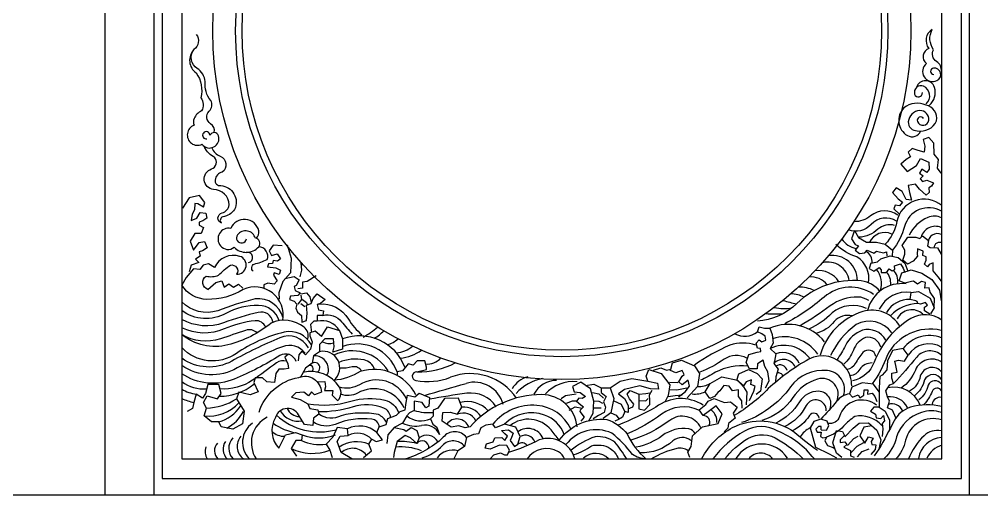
# Model space of a CAD drawing. Extents: x -66030 to 95157, y -13132 to 45879.
# Drawn here: x 29096 to 32047, y 39315 to 40774 of the extents above; entities that cross this region are included whole.
import ezdxf

# ---------------------------------------------------------------- set-up
doc = ezdxf.new("R2010")
doc.units = 0
doc.header["$LTSCALE"] = 100
doc.header["$MEASUREMENT"] = 0
for name, color, linetype in [('3', 11, 'CONTINUOUS'), ('4', 121, 'CONTINUOUS'), ('7', 105, 'CONTINUOUS')]:
    doc.layers.add(name, color=color, linetype=linetype)

msp = doc.modelspace()

# ---------------------------------------------------------------- linework, layer by layer
at = {"layer": '3', "linetype": 'ByBlock'}
msp.add_line((29594.7, 39425.2), (31924.7, 39425.2), dxfattribs=at)
at = {"layer": '3', "color": 2}
msp.add_line((-66009.4, 39315.3), (95156.9, 39315.3), dxfattribs=at)
at = {"layer": '3', "linetype": 'ByBlock'}
for points in [[(29639.1, 40727.8, -0.407338), (29632.1, 40680.8, 0.46689), (29639, 40609.5, -0.214907), (29653.1, 40533.1, -0.278983), (29655.6, 40492.8, 0.195979), (29632.4, 40469.6, 0.202156), (29632.4, 40448.7, 1.050858), (29656.6, 40390.4, 0.839452), (29707.2, 40416.6, 0.681072), (29681, 40418.5, 2.650164), (29671.7, 40406.9)], [(31923.4, 40613.9, 0.282776), (31908.8, 40644.2, -0.393288), (31899.4, 40680.7, -0.285276), (31895.2, 40742.2, 0.453368), (31884.7, 40684.8, 0.577137), (31877.4, 40637.9, 0.882888), (31909.8, 40585.8, 0.845515), (31899.4, 40624.4, 0.956374), (31900.4, 40604.5, 0.956374)], [(29694.4, 40426.5, 0.338473), (29683.1, 40453.6, -0.502056), (29678.6, 40491.8, 0.339948), (29683.8, 40524.8, -0.213522), (29666.5, 40582.9, 0.226467), (29642, 40623.3, -0.444999), (29632.1, 40680.8)], [(31886.4, 40509.9, 0.296334), (31902.5, 40565.1, 0.742891), (31847.3, 40565.2)], [(31876.6, 40515.1, 0.552682), (31868.6, 40568.6, 0.64104), (31841.5, 40544.4, 0.899682), (31865.1, 40549)], [(31869.1, 40469.7, 0.894509), (31850.3, 40460.3, 0.791726), (31884.7, 40464.5, 0.458577), (31857.6, 40493.7, 0.383147), (31822.1, 40459.3, 0.455665), (31849.2, 40432.2, 0.35192), (31908.8, 40462.4, 0.398095), (31876.6, 40510.6, 0.28782), (31808.5, 40502)], [(29686.9, 40379.9, 0.208456), (29712.7, 40353.6, -0.587303), (29718.7, 40305.1, 0.323067), (29696.7, 40280.7, 0.499661), (29713.9, 40263.8, -0.532984), (29756.5, 40190.5, -0.214878), (29720.7, 40168.1, 0.609001), (29716.9, 40148.6, -0.757212), (29718.2, 40180, 0.300885), (29740.1, 40204.4, 0.404919), (29692, 40251.7, -0.799796), (29685.9, 40314.8, 0.544986), (29695.3, 40350.8, -0.178884), (29664.8, 40381.4)], [(31924.7, 40202.4, 0.570443), (31787, 40153.3, -0.144668), (31751.2, 40084.3)], [(31923.7, 40185.7, 0.493073), (31810.6, 40138.5, -0.103163), (31774, 40065.6)], [(31786, 40154.2, 0.36782), (31708.3, 40144.4, -0.309426), (31638.3, 40128, -0.309426)], [(31790, 40172.9, 0.341867), (31706.4, 40170.9, -0.173337), (31655.1, 40152.9, -0.173337)], [(31923.7, 40165, 0.213435), (31882.4, 40166, 0.18296), (31824.7, 40111.4)], [(29822.5, 40101.7, 0.281861), (29830.5, 40125.3, 0.730573), (29745, 40132.5, 0.700708), (29713.1, 40079, 0.41245), (29755.1, 40074.6, 0.43413), (29830.5, 40076.1, 0.615669), (29820.3, 40102.1, 0.625963), (29765.3, 40112.3, 1.240404), (29793, 40099.9)], [(31780.1, 40141.5, 0.259625), (31729, 40129.7, -0.168675), (31671, 40105.1)], [(31922.7, 40135.6, 0.438805), (31861.1, 40105.7, 0.438805)], [(29813.6, 40001.3, -0.540151), (29816.4, 40023.1, 0.058478), (29856.3, 40036.7, 0.517386), (29830.5, 40076.1, 0.576606)], [(31699.8, 39965, 0.310825), (31664.4, 40045.2, -0.11458), (31599.8, 40083)], [(29674.8, 39945.1, -0.620909), (29669.3, 39985.9, 0.161041), (29707.7, 39989, -0.059579), (29743.7, 40019.5, -0.706786), (29762.8, 39992.2, 0.880134), (29772.8, 40046.7, 0.378972), (29694.7, 40012.2, 0.378972)], [(29904, 39850.3, 0.60631), (29783.1, 39945.3, -0.146513), (29671.6, 39914.7, -0.249963), (29594.7, 39958.1)], [(31734.7, 39939, 0.20939), (31677.9, 39971.1, 0.222276), (31480.3, 39902, -0.177934), (31359.3, 39847.8)], [(31715.8, 39929.8, 0.34457), (31564.1, 39921.8, -0.060842), (31443.2, 39840)], [(29905.1, 39858.3, 0.369936), (29819.7, 39916.1, 0.028068), (29704.7, 39879.8, -0.28864), (29594.7, 39907.1)], [(29893, 39849.2, 0.324486), (29830.1, 39896.3, 0.130822), (29730, 39871.3, -0.293861), (29594.7, 39880.3)], [(30015.2, 39900.2, -0.29496), (30105.7, 39854.4, 0.0888), (30146.8, 39806.2, 0.0888)], [(31701, 39911.1, 0.141934), (31667.5, 39921.8, 0.168795), (31582.9, 39895, -0.027101), (31490.3, 39833.4)], [(31694.3, 39886.9, 0.283101), (31588.2, 39873.5, -0.110112), (31516.8, 39823.5)], [(29873.9, 39845.4, 0.435326), (29829.2, 39874.9, 0.027561), (29722.8, 39842.7, -0.217651), (29594.7, 39853, -0.217651)], [(30027.4, 39865.5, -0.29207), (30084.2, 39846.1, 0.023914), (30117.5, 39808.1, 0.023914)], [(31925, 39851.3, 0.288977), (31829.5, 39855.8, 0.165321), (31717.5, 39722.3, -0.259799), (31650.5, 39664.9)], [(29981.2, 39793.6, 0.302403), (29969.5, 39829.3, 0.27987), (29868.5, 39841.8, -0.108681), (29736.2, 39774.9, -0.241038), (29594.7, 39806.7)], [(29851.5, 39830.2, 0.328423), (29819.4, 39849, 0.075581), (29724.6, 39824, -0.222714), (29594.7, 39827.8, -0.222714)], [(30078.3, 39819.3, 0.308594), (30010, 39848.1, 0.308594)], [(31650.1, 39864, 0.272439), (31594.8, 39847.2, -0.172426), (31539, 39810.1)], [(31771.8, 39812.3, 0.374689), (31661.7, 39837.5, 0.121994), (31583.2, 39742.1)], [(29825.9, 39812, 0.275238), (29789.9, 39819.5, -0.003794), (29713, 39793.6, -0.216886), (29594.7, 39806.7, -0.216886)], [(29992.2, 39774.7, 0.34985), (29908.6, 39813.9, 0.092385), (29762.1, 39748.6, -0.37191), (29594.7, 39766.8, -0.37191)], [(31752.7, 39789.9, 0.345927), (31681.4, 39820.1, 0.182694), (31629.3, 39773.2, -0.042801), (31603, 39729.4)], [(31922.5, 39819.3, 0.348801), (31757.1, 39742.6, -0.080913), (31711, 39655.8)], [(29983.1, 39765.6, 0.38896), (29895.5, 39796.9, 0.027107), (29747.7, 39725.1, -0.290469), (29594.7, 39734.1, -0.290469)], [(31354.6, 39774.1, 0.164753), (31275.3, 39774.1, 0.05884), (31166.5, 39712.5)], [(31737.6, 39768.1, 0.408131), (31690.6, 39797.5, 0.212181), (31653.7, 39758.9, -0.116168), (31624.3, 39716.1)], [(29972.6, 39749.9, 0.331998), (29903.3, 39769.5, 0.037366), (29764.7, 39704.2, -0.287331), (29594.7, 39711.8, -0.287331)], [(31722.5, 39739.6, 0.640321), (31683.1, 39751.4, 0.054865), (31659.6, 39717.8, -0.22202), (31634.4, 39699.4)], [(31924.7, 39742, 0.437555), (31847.9, 39737.5, -0.016014), (31776.9, 39656.3)], [(29945.2, 39723.8, 0.486758), (29895.5, 39742.1, -0.039553), (29755.6, 39670.2, -0.253358), (29594.7, 39686.5, -0.253358)], [(29915.9, 39724.6, 0.251439), (29885.1, 39719.8, -0.012081), (29811.9, 39667, -0.169767), (29711.7, 39639.9)], [(30185.7, 39699.8, 0.276817), (30153.6, 39729.1, 0.151841), (30076.1, 39721.1, 0.151841)], [(31326.8, 39734, 0.279894), (31257.4, 39730.9, -0.047162), (31183.4, 39690.9)], [(31648.4, 39648.9, 0.169523), (31629.8, 39705.9, 0.365127), (31516.8, 39731.1, 0.057966), (31392.8, 39640.9, -0.066524), (31288.1, 39557.9)], [(31710.8, 39719.5, 0.24013), (31673, 39700.2, -0.238482), (31643.6, 39680.1)], [(31924.7, 39722, 0.475595), (31843.6, 39697.6, -0.138371), (31800.4, 39642.5)], [(30073, 39604.4, 0.354222), (30078, 39644.8, 0.325324), (29965.4, 39690.4)], [(30312.1, 39621.3, 0.364656), (30141.8, 39693.4, -0.115079), (30060.5, 39666)], [(30145.9, 39694.6, 0.350882), (30117.3, 39707.3, -0.078967), (30078.8, 39703.4, -0.078967)], [(31329.9, 39709.4, 0.157932), (31231.2, 39690.9, -0.004471), (31185, 39666.3)], [(31623.6, 39619.3, 0.483555), (31573.8, 39696.4, 0.264778), (31460.9, 39645.9, -0.155903), (31310.6, 39536.4)], [(31924.7, 39691.7, 0.602568), (31858.7, 39679.2, -0.23954), (31825.2, 39632.8)], [(29831.4, 39568.7, -0.278366), (29953.2, 39675.2, -0.523923), (30022.5, 39629.7), (30002, 39622.2), (29992.7, 39631.5), (29983.4, 39618.5), (29968.5, 39629.7), (29944.3, 39627.8), (29931.3, 39614.8), (29957.4, 39607.3), (29981.6, 39594.3), (29987.1, 39579.5), (30011.3, 39575.7), (30015.1, 39562.7), (29998.3, 39549.7), (29996.4, 39527.4), (29970.4, 39531.1), (29955.5, 39555.3, 0.712246), (29881.6, 39552, 0.324216), (29892.3, 39457.7)], [(30283.1, 39609.8, 0.44388), (30139.5, 39652.9, -0.209007), (30078, 39644.8)], [(31602, 39601.1, 0.658732), (31543.9, 39669.9, 0.174634), (31468.3, 39613.5, -0.17733), (31372.9, 39543)], [(31924.7, 39667.3, 0.630618), (31871.6, 39667.3, -0.171161), (31840.8, 39618.6)], [(31923.3, 39654.8, 0.578562), (31882.5, 39651.1, -0.193031), (31854.3, 39606.7)], [(30276.6, 39581.7, 0.437431), (30133, 39627, -0.23071), (30082.6, 39623.7)], [(31582.1, 39579.5, 0.526963), (31547.2, 39632.6, 0.266738), (31488.3, 39600.2, -0.146335), (31415.7, 39535)], [(31924.3, 39633.9, 0.627743), (31895.2, 39632.1, -0.090219), (31869.8, 39592.2)], [(29981.6, 39594.3, 0.113471), (30112.5, 39602.2, -0.128326), (30217.2, 39605.5, -0.270904), (30259.6, 39565.7, -0.270904)], [(30806.5, 39523.7, 0.387349), (30698, 39622.5, 0.214082), (30478.3, 39523.7), (30463.2, 39521), (30444, 39526.5), (30420.7, 39522.3), (30393.2, 39541.5), (30394.6, 39567.6), (30417.9, 39569), (30439.9, 39562.1), (30453.6, 39584.1), (30442.6, 39611.5), (30400.1, 39610.1), (30379.5, 39581.3), (30365.8, 39574.5), (30365.8, 39556.6), (30357.5, 39548.4), (30364.4, 39531.9), (30376.7, 39522.3), (30382.2, 39508.6), (30385, 39500.4)], [(31193.3, 39589.9, 0.319953), (31048.1, 39583.8, -0.030762), (30932.3, 39528.9)], [(31570.5, 39572.9, 0.803071), (31509, 39588.6, -0.167114), (31443.3, 39524.7)], [(31641.8, 39624.6, 0.213757), (31602, 39601.1, -0.01978), (31553.9, 39547.6)], [(31724.9, 39590, 0.530735), (31610.9, 39555.3, -0.379864), (31575.6, 39533.9)], [(30234.8, 39552.5, 0.289124), (30213.9, 39581, 0.168833), (30119.9, 39584.7, -0.07546), (30013.2, 39569.2)], [(30787.5, 39517.5, 0.263872), (30683.6, 39589.3, 0.250007), (30548.4, 39531.9)], [(31180.1, 39574.7, 0.272032), (31065.4, 39562.5, -0.056368), (30960.1, 39501.7)], [(31924.7, 39586, 0.134234), (31829.1, 39583.6, 0.204001), (31778.6, 39541.6, -0.010173), (31731.8, 39454.7)], [(31923.3, 39567.5, 0.184642), (31862.5, 39567.5, 0.245367), (31786, 39493.3, -0.143772), (31748.2, 39426.1)], [(30200.3, 39523.3, 0.363866), (30177, 39547.4, 0.125853), (30065.1, 39531.2, -0.257051), (29997.4, 39538.6)], [(30222.8, 39537.1, 0.148159), (30197.6, 39561.2, 0.112761), (30083.1, 39557.7, -0.294205), (30015.1, 39562.7)], [(30767, 39499.9, 0.225564), (30706.9, 39559.9, 0.289987), (30584.1, 39531.9)], [(30752, 39482.6, 0.005187), (30726.9, 39514.1, 0.412561), (30601.2, 39527.1)], [(30752, 39482.6, -0.26404), (30897.6, 39546.3, -0.155364), (30960.1, 39501.7, 0.105012), (31017.6, 39425.2, -0.130699), (30976.5, 39438.4, 0.064678), (30913.4, 39504, 0.351064), (30772.3, 39469)], [(31186.2, 39521, 0.468244), (31090.7, 39543.3, -0.088363), (30970.9, 39482.4)], [(31189.1, 39426.2, -0.156069), (31283.5, 39521.3, -0.284318), (31473, 39507.2, 0.019404), (31543.6, 39451.7, 0.019404)], [(31548.9, 39550.5, 0.717719), (31519, 39558, -0.14057), (31466.4, 39511.8)], [(31740.6, 39527.3, 0.271837), (31658, 39555.3, 0.057558), (31623.3, 39525.6, -0.126295), (31571.1, 39492)], [(31924.1, 39544.9, 0.438925), (31813.9, 39482.5, -0.129312), (31783.1, 39424.2)], [(31168.3, 39501.8, 0.264574), (31148.7, 39517.1, 0.199253), (31068.1, 39496.7, -0.110836), (30988.2, 39461.1)], [(31533, 39426.2, 0.129338), (31421.9, 39510.7, 0.269725), (31319.6, 39510.7, 0.097596), (31223.5, 39426.2)], [(31922.5, 39511.7, 0.237666), (31870.6, 39496.3, 0.112821), (31822.8, 39425)], [(30467.4, 39490.8, 0.497634), (30396.4, 39491.4, -0.112949), (30277.7, 39424.2)], [(30799.6, 39425.2, 0.42944), (30690.8, 39483.8, -0.044766), (30596.4, 39444.9)], [(30958.2, 39426.2, 0.025975), (30922.7, 39476.3, 0.181847), (30861.6, 39493.4, 0.079049), (30788.2, 39451.9)], [(31155.4, 39481.2, 0.372928), (31100.1, 39480.2, -0.195891), (30999.7, 39444.1)], [(31259.7, 39425.3, -0.090976), (31330.2, 39487.8, -0.284071), (31424.5, 39483.4, -0.070717), (31498.6, 39426.2, 0.041739)], [(30768.1, 39425.2, 0.156746), (30749.4, 39446.6, 0.400564), (30653.2, 39425.2)], [(30798, 39438.4, 0.070257), (30850.6, 39465.3, -0.202535), (30908.2, 39457.5, -0.146805), (30933.3, 39425.2, 0.158664)], [(31147.4, 39450.1, 0.219681), (31112.2, 39457.1, 0.080147), (31032.8, 39424)]]:
    msp.add_lwpolyline(points, format="xyb", dxfattribs=at)
for points in [[(31922.8, 40301.6), (31911.6, 40317.1), (31914.4, 40343.8), (31901.7, 40360.6), (31900.3, 40394.3), (31884.9, 40411.2), (31868, 40405.6), (31872.2, 40384.5), (31870.8, 40366.2), (31852.5, 40371.9), (31834.2, 40377.5), (31821.6, 40366.2), (31828.6, 40352.2), (31815.9, 40343.8), (31799, 40329.7), (31818.7, 40307.2), (31846.9, 40325.5), (31859.5, 40346.6), (31884.9, 40335.3), (31886.3, 40314.3), (31879.2, 40304.4), (31863.8, 40314.3), (31856.7, 40301.6), (31868, 40293.2), (31858.1, 40284.7), (31865.2, 40276.3), (31879.2, 40280.5), (31898.9, 40272.1), (31893.3, 40262.3), (31884.9, 40256.6), (31886.3, 40242.6), (31876.4, 40234.2), (31856.7, 40252.4), (31844.1, 40267.9), (31821.6, 40263.7), (31825.8, 40242.6), (31831.4, 40218.7), (31815.9, 40221.5), (31803.3, 40245.4), (31785, 40256.6), (31773.7, 40242.6), (31790.6, 40222.9), (31804.7, 40213.1), (31794.8, 40201.8), (31782.2, 40203.2), (31777.9, 40192), (31796.2, 40175.1)], [(29661, 40197.6), (29665.3, 40212.1), (29649.4, 40233.8), (29617.5, 40226.5), (29597.2, 40194.7)], [(29661, 40197.6), (29643.6, 40207.7), (29634.9, 40209.2), (29633.5, 40188.9), (29626.2, 40175.9), (29623.3, 40157.1), (29640.7, 40164.3), (29650.8, 40181.7), (29668.2, 40178.8), (29671.1, 40164.3), (29659.5, 40155.6), (29647.9, 40151.3), (29647.9, 40142.6), (29661, 40135.4), (29653.7, 40116.6), (29634.9, 40116.6), (29620.4, 40093.4), (29630.6, 40065.9), (29647.9, 40089.1), (29663.9, 40092), (29672.6, 40073.2), (29658.1, 40063.1), (29647.9, 40060.2), (29650.8, 40047.1), (29636.4, 40038.5), (29646.5, 40028.3), (29623.3, 40019.6), (29617.5, 39999.4)], [(31657.5, 40125.8), (31648.1, 40100.4), (31658.8, 40083), (31669.5, 40079), (31658.8, 40065.6), (31672.2, 40054.9), (31688.3, 40057.6), (31696.3, 40065.6), (31716.4, 40056.2), (31724.5, 40062.9), (31745.9, 40057.6), (31755.3, 40060.3), (31756.6, 40048.2)], [(31657.5, 40125.8), (31669.5, 40104.4), (31693.6, 40089.7), (31724.5, 40089.7), (31751.2, 40084.3), (31774, 40065.6), (31772.7, 40046.9)], [(31924, 39970.6), (31913.3, 39984), (31898.6, 40002.7), (31898.6, 40026.8), (31886.5, 40021.5), (31881.2, 40014.8), (31871.8, 40022.8), (31877.1, 40034.8), (31877.1, 40045.5), (31866.4, 40049.5), (31867.8, 40062.9), (31850.4, 40069.6), (31849, 40052.2), (31850.4, 40046.9), (31843.7, 40040.2), (31837, 40032.2), (31819.6, 40022.8), (31804.8, 40034.8), (31811.5, 40053.6), (31811.5, 40065.6), (31803.5, 40080.3), (31820.9, 40105.7), (31845, 40105.7), (31857.1, 40101.7), (31865.1, 40109.8), (31883.8, 40095), (31881.2, 40079), (31889.2, 40073.6), (31912, 40072.3), (31922.7, 40053.6)], [(29902.2, 40079.1), (29874.4, 40080.8), (29862.2, 40063.4), (29869.2, 40049.5), (29886.6, 40054.7), (29897, 40039.1), (29888.3, 40032.2), (29874.4, 40033.9), (29872.7, 40025.2), (29860.5, 40023.5), (29857, 40014.8), (29883.1, 40011.3), (29897, 40004.4), (29893.5, 39990.5), (29877.9, 39995.7), (29876.1, 39988.8), (29886.6, 39971.4), (29877.9, 39961), (29858.8, 39964.4), (29846.6, 39959.2), (29846.6, 39948.8)], [(29917.9, 40082.5), (29930, 40040.9), (29928.3, 39995.7), (29904, 39969.7), (29891.8, 39934.9), (29893.5, 39915.8)], [(31707, 40025.5), (31727.1, 40029.5), (31737.8, 40038.8), (31766, 40048.2), (31791.4, 40042.9), (31811.5, 40025.5), (31820.9, 40001.4)], [(29694.7, 40012.2), (29676.2, 40023.5), (29660.6, 40020), (29650.1, 40006.1), (29631, 40007.9), (29608.4, 39981.8), (29594.7, 39958.1)], [(29959.6, 40027), (29961.3, 40004.4), (29956.1, 39983.5)], [(31707, 40025.5), (31701.7, 40009.4), (31716.4, 40001.4), (31732.5, 40012.1), (31739.2, 40005.4), (31739.2, 39997.4), (31752.6, 39997.4), (31757.9, 40001.4), (31763.3, 40008.1), (31772.7, 40002.7), (31780.7, 40006.7), (31779.4, 40017.4), (31798.1, 40024.1), (31806.2, 40010.8), (31811.5, 39997.4)], [(29910.9, 39978.3), (29938.7, 39985.3), (29954.4, 39974.9), (29945.7, 39957.5), (29938.7, 39954), (29942.2, 39941.9), (29957.9, 39934.9), (29950.9, 39926.2), (29928.3, 39924.5), (29924.8, 39914.1), (29938.7, 39908.9), (29947.4, 39900.2), (29943.9, 39888), (29949.2, 39875.9), (29961.3, 39865.5), (29963.1, 39844.6), (29977, 39849.8), (29978.7, 39872.4), (29977, 39896.7), (29990.9, 39901.9), (29997.8, 39917.6), (30010, 39931.4), (30034.4, 39914.1), (30020.4, 39901.9), (30010, 39898.5), (30013.5, 39882.8), (30029.1, 39879.4), (30027.4, 39865.5), (30010, 39865.5), (30010, 39848.1), (29999.6, 39848.1), (29989.2, 39837.7), (29992.6, 39813.4)], [(30006.5, 39987), (29978.7, 39969.7), (29964.8, 39967.9), (29964.8, 39948.8), (29950.9, 39947.1)], [(31901.3, 39889), (31902.6, 39917.1), (31889.2, 39937.2), (31886.5, 39950.5), (31873.1, 39949.2), (31874.5, 39966.6), (31862.4, 39969.3), (31850.4, 39961.3), (31838.3, 39970.6), (31831.6, 39969.3), (31811.5, 39963.9), (31794.1, 39972), (31802.1, 39996), (31830.3, 40005.4), (31863.8, 39994.7), (31894.6, 39976), (31917.3, 39942.5), (31922.7, 39910.4)], [(29674.8, 39945.1), (29698.8, 39966.2), (29717.9, 39971.4), (29724.9, 39952.3), (29738.8, 39962.7), (29752.7, 39952.3), (29768.4, 39961), (29782.3, 39948.8)], [(29959.6, 39928), (29961.3, 39914.1), (29950.9, 39900.2)], [(29959.6, 39931.4), (29977, 39934.9), (29987.4, 39922.8), (29990.9, 39905.4)], [(31887.9, 39868.9), (31871.8, 39879.6), (31871.8, 39890.3), (31881.2, 39897), (31874.5, 39905.1), (31859.7, 39899.7), (31851.7, 39902.4), (31849, 39907.7), (31845, 39910.4), (31827.6, 39914.4), (31830.3, 39935.8), (31853, 39938.5), (31889.2, 39918.4), (31901.3, 39889), (31890.5, 39870.3)], [(29959.6, 39901.9), (29971.8, 39893.2)], [(29964.8, 39914.1), (29977, 39905.4), (29980.5, 39896.7)], [(30022.5, 39800.7), (30003.9, 39817.4), (29987.1, 39811.8), (29987.1, 39802.5), (29994.6, 39783.9), (29989, 39761.6), (29974.1, 39744.9), (29962.9, 39756.1), (29953.6, 39744.9), (29951.8, 39726.3)], [(30022.5, 39800.7), (30041.1, 39830.4), (30078.3, 39819.3), (30087.6, 39793.2), (30087.6, 39761.6), (30057.9, 39752.3), (30061.6, 39769.1), (30059.7, 39793.2), (30033.7, 39793.2), (30016.9, 39776.5), (30016.9, 39754.2), (29998.3, 39741.2), (29994.6, 39718.9), (29974.1, 39704), (29957.4, 39674.3)], [(31384.4, 39643.3), (31395.9, 39665.1), (31391.7, 39692.1), (31382.3, 39708.8), (31377.1, 39728.5), (31359.4, 39717.1), (31358.4, 39701.5), (31335.5, 39701.5), (31325.1, 39721.3), (31333.4, 39745.2), (31358.4, 39752.5), (31369.8, 39754.5), (31368.8, 39763.9), (31359.4, 39764.9), (31355.3, 39780.5), (31364.6, 39790.9), (31373, 39784.7), (31385.5, 39789.9), (31383.4, 39801.3), (31373, 39808.6), (31359.4, 39814.9), (31364.6, 39830.5), (31381.3, 39826.3), (31398, 39826.3), (31404.2, 39806.5), (31407.3, 39780.5), (31399, 39763.9), (31415.7, 39747.3), (31411.5, 39725.4), (31409.4, 39718.1), (31423, 39700.5), (31415.7, 39676.5), (31414.6, 39662)], [(31784.3, 39551), (31773.2, 39575), (31758.4, 39582.4), (31764, 39602.7), (31758.4, 39615.7), (31752.9, 39634.1), (31765.8, 39652.6), (31776.9, 39656.3), (31771.4, 39673), (31771.4, 39687.8), (31788, 39691.5), (31784.3, 39711.8), (31780.6, 39724.7), (31791.7, 39728.4), (31810.3, 39724.7), (31821.4, 39743.2), (31806.5, 39763.6), (31773.2, 39758), (31758.4, 39726.6), (31756.6, 39698.9), (31741.8, 39682.2), (31734.4, 39678.5), (31732.5, 39643.4), (31732.5, 39619.4), (31732.5, 39584.2), (31751, 39571.3), (31764, 39543.6), (31764, 39514)], [(29922, 39746.8), (29910.8, 39737.5), (29920.1, 39717), (29922, 39702.1), (29909, 39700.3), (29892.2, 39700.3), (29882.9, 39687.3), (29879.2, 39659.4), (29855, 39661.3), (29842, 39674.3), (29819.6, 39674.3), (29815.9, 39659.4), (29828.9, 39631.5), (29804.7, 39622.2), (29769.4, 39629.7), (29761.9, 39609.2), (29786.1, 39572), (29780.6, 39533), (29750.8, 39516.3), (29715.4, 39523.7), (29708, 39538.6), (29685.6, 39538.6), (29663.3, 39557.2), (29670.7, 39581.3), (29661.4, 39598), (29672.6, 39618.5), (29704.2, 39609.2), (29715.4, 39625.9), (29708, 39653.8), (29674.5, 39653.8), (29667, 39625.9), (29657.7, 39611.1), (29639.1, 39624.1), (29631.7, 39598), (29627.9, 39579.5), (29611.2, 39570.2)], [(30314.8, 39692.1), (30344.9, 39699.6), (30344.9, 39707.1), (30339.3, 39725.9), (30316.7, 39725.9), (30303.6, 39712.7), (30288.5, 39716.5), (30271.6, 39695.9), (30254.7, 39692.1), (30254.7, 39682.7)], [(31117.7, 39615.5), (31137.6, 39631.4), (31150.9, 39648.6), (31146.9, 39667.2), (31128.3, 39652.6), (31119, 39661.9), (31128.3, 39679.1), (31135, 39684.4), (31128.3, 39696.3), (31109.7, 39689.7), (31092.5, 39696.3), (31099.1, 39720.2), (31127, 39728.2), (31166.8, 39710.9), (31181.4, 39687.1), (31176.1, 39647.3), (31144.2, 39612.8)], [(31023, 39663.3), (31018.1, 39679.1), (31026.1, 39699), (31064.6, 39687.1), (31091.1, 39652.6), (31085.8, 39619.4), (31075.2, 39599.6)], [(31040.7, 39697.7), (31063.3, 39704.3), (31080.5, 39697.7), (31093.8, 39700.3)], [(31335.5, 39604.8), (31348, 39632.9), (31352.1, 39648.5), (31339.6, 39653.7), (31341.7, 39668.2), (31325.1, 39662), (31316.7, 39649.5), (31295.9, 39667.2), (31302.2, 39685.9), (31332.4, 39699.4), (31358.4, 39686.9), (31374, 39671.3), (31368.8, 39632.9), (31355.3, 39622.4)], [(30013.2, 39661.3), (30033.7, 39663.1), (30035.5, 39646.4), (30031.8, 39635.2), (30048.6, 39635.2), (30057.9, 39635.2), (30056, 39620.4), (30070.9, 39605.5), (30073, 39604.4)], [(30842.1, 39542.3), (30856.3, 39565.1), (30857.7, 39602.1), (30847.8, 39640.5), (30817.8, 39660.4), (30792.2, 39647.6), (30797.9, 39630.5), (30816.4, 39629.1), (30832.1, 39616.3), (30822.1, 39610.6), (30812.1, 39612), (30805, 39602.1), (30817.8, 39590.7), (30826.4, 39585), (30816.4, 39575), (30815, 39570.8), (30827.8, 39553.7), (30817.8, 39540.9)], [(30907.6, 39643.4), (30938.9, 39663.3), (30974.6, 39671.8), (31023, 39663.3), (31052.9, 39657.6), (31055.8, 39639.1), (31031.5, 39640.5), (30998.8, 39649), (30951.8, 39637.7), (30933.2, 39624.9), (30951.8, 39610.6), (30963.2, 39589.3), (30963.2, 39567.9), (30953.2, 39570.8), (30943.2, 39592.1), (30920.4, 39602.1)], [(31089.8, 39660.5), (31113.7, 39659.2), (31119, 39661.9)], [(31312.6, 39580.8), (31311.5, 39603.7), (31301.1, 39616.2), (31301.1, 39637), (31283.4, 39633.9), (31273, 39648.5), (31256.3, 39650.5), (31243.8, 39633.9), (31237.6, 39628.7), (31228.2, 39616.2), (31213.6, 39611), (31199.1, 39630.8), (31214.7, 39656.8), (31250.1, 39676.5), (31298, 39667.2), (31316.7, 39646.4), (31327.2, 39629.7), (31325.1, 39591.2)], [(30832.8, 39650.5), (30857.7, 39654.7), (30880.5, 39643.4), (30880.5, 39629.1), (30896.2, 39616.3), (30887.6, 39600.7), (30893.3, 39583.6), (30889.1, 39567.9), (30872, 39558), (30856.3, 39548)], [(30880.5, 39643.4), (30907.6, 39643.4), (30919, 39610.6), (30910.4, 39566.5), (30886.2, 39549.4)], [(30963.2, 39578.6), (30977.4, 39585), (30980.3, 39593.5), (30967.4, 39609.2), (30960.3, 39623.4), (30968.9, 39634.8), (30995.9, 39623.4), (30995.9, 39604.9), (30995.9, 39579.3), (31013, 39575), (31030.1, 39592.1), (31030.1, 39604.9), (31028.7, 39622), (31037.2, 39636.2)], [(31089.8, 39638), (31112.4, 39636.7), (31142.9, 39643.3)], [(31732.5, 39631.4), (31715.6, 39654.9), (31680.2, 39658.9), (31648.9, 39645.8), (31641.8, 39624.6), (31650.9, 39614.5), (31668.1, 39621.5), (31673.2, 39612.5), (31685.3, 39620.5), (31686.3, 39636.7), (31698.4, 39636.7), (31697.4, 39623.6), (31711.6, 39626.6), (31719.7, 39616.5), (31725.7, 39601.4)], [(30151.4, 39429.4), (30175.8, 39450.1), (30168.3, 39470.7), (30177.7, 39485.7), (30190.9, 39478.2), (30209.6, 39483.9), (30192.7, 39506.4), (30200.3, 39523.3), (30220.9, 39530.8), (30226.6, 39549.5), (30252.8, 39558.9), (30264.1, 39570.2), (30279.1, 39575.8), (30282.9, 39598.3), (30286.7, 39620.8), (30309.2, 39615.2), (30322.3, 39626.4), (30354.3, 39613.3), (30352.4, 39587), (30343, 39581.4), (30331.7, 39598.3), (30307.3, 39602), (30307.3, 39573.9), (30292.3, 39566.4), (30284.8, 39557), (30271.6, 39534.5), (30245.3, 39521.4), (30226.6, 39498.9), (30222.8, 39472.6)], [(30803.6, 39623.4), (30770.8, 39619.2), (30758, 39609.2)], [(30773.7, 39596.4), (30792.2, 39603.5), (30806.4, 39603.5)], [(30853.5, 39629.1), (30873.4, 39624.9), (30887.6, 39612)], [(30859.2, 39603.5), (30873.4, 39602.1), (30884.8, 39596.4)], [(30995.9, 39623.4), (31017.3, 39626.3), (31030.1, 39627.7)], [(30995.9, 39604.9), (31017.3, 39603.5), (31024.4, 39610.6)], [(31085.8, 39616.8), (31107.1, 39619.4), (31128.3, 39622.1)], [(31152.6, 39429.6), (31146.5, 39445.6), (31156.6, 39463.7), (31160.6, 39495.8), (31190.7, 39523.8), (31238.9, 39533.9), (31250.9, 39564), (31232.9, 39588), (31208.8, 39570), (31192.7, 39557.9), (31180.7, 39576), (31200.8, 39592), (31208.8, 39602.1), (31226.9, 39610.1), (31246.9, 39602.1), (31259, 39598), (31277, 39600), (31297.1, 39584), (31285.1, 39566), (31291.1, 39549.9), (31271, 39533.9), (31269, 39519.8), (31257, 39507.8)], [(30782.2, 39575), (30800.7, 39585), (30822.1, 39580.7)], [(30859.2, 39582.2), (30880.5, 39582.2)], [(31732.5, 39584.2), (31715.9, 39584.2), (31706.6, 39571.3), (31721.4, 39562), (31723.3, 39551), (31738.1, 39549.1), (31745.5, 39558.4), (31749.2, 39541.7), (31741.8, 39534.3), (31743.6, 39517.7), (31741.8, 39493.6)], [(30910.4, 39566.5), (30926.1, 39559.4), (30934.7, 39548)], [(30953.2, 39570.8), (30946.1, 39553.7), (30933.2, 39546.6), (30921.8, 39540.9)], [(31554.9, 39514.2), (31571.1, 39513.2), (31578.1, 39526.4), (31573.1, 39541.5), (31553.9, 39547.6), (31532.6, 39539.5), (31521.5, 39520.3), (31537.7, 39461.7), (31579.1, 39440.5), (31602.4, 39428.4)], [(30115.7, 39425.7), (30083.8, 39444.5), (30070.7, 39478.2), (30080, 39495.1), (30104.5, 39497), (30102.6, 39517.6), (30070.7, 39521.4), (30057.5, 39491.4), (30036.8, 39470.7), (30048.1, 39452), (30055.6, 39429.4)], [(30245.3, 39521.4), (30275.4, 39515.7), (30282.9, 39510.1), (30297.9, 39521.4), (30314.8, 39512), (30322.3, 39489.5), (30314.8, 39472.6), (30296, 39489.5), (30279.1, 39497), (30254.7, 39478.2), (30245.3, 39444.5), (30243.5, 39429.4)], [(30540.1, 39425), (30551.1, 39437.3), (30571.7, 39444.2), (30584.1, 39437.3), (30593.7, 39437.3), (30599.2, 39452.4), (30590.9, 39466.1), (30569, 39467.5), (30540.1, 39455.1), (30525, 39457.9), (30529.1, 39471.6), (30549.7, 39477.1), (30553.9, 39489.4), (30575.8, 39490.8), (30585.4, 39481.2), (30593.7, 39494.9), (30585.4, 39501.8), (30574.5, 39512.7), (30596.4, 39514.1), (30610.2, 39504.5), (30606, 39490.8), (30601.9, 39481.2), (30614.3, 39463.4), (30625.3, 39470.2), (30632.1, 39493.5), (30618.4, 39522.3), (30584.1, 39531.9), (30556.6, 39521), (30548.4, 39531.9), (30526.4, 39529.2), (30511.3, 39521), (30504.4, 39501.8), (30489.3, 39500.4), (30467.4, 39490.8), (30461.9, 39463.4), (30441.3, 39449.7), (30429, 39425.2)], [(31554.9, 39514.2), (31554.9, 39524.3), (31546.8, 39524.3), (31538.7, 39516.3), (31542.8, 39507.2), (31554.9, 39507.2), (31552.9, 39494.1), (31559.9, 39490), (31571.1, 39492), (31566, 39480.9), (31574.1, 39466.8), (31591.3, 39460.7), (31594.3, 39457.7)], [(31618.6, 39429.4), (31601.4, 39442.6), (31590.3, 39474.9), (31601.4, 39512.2), (31620.6, 39509.2), (31626.7, 39497.1), (31613.5, 39484), (31613.5, 39475.9), (31627.7, 39477.9), (31633.7, 39469.8), (31624.6, 39461.7), (31636.8, 39454.7), (31644.9, 39450.6), (31644.9, 39434.5), (31656, 39430.4)], [(31627.7, 39493), (31652.9, 39519.3), (31671.1, 39534.4), (31700.4, 39535.5), (31725.7, 39513.2), (31737.8, 39484), (31731.8, 39454.7), (31717.6, 39434.5)], [(31710.6, 39526.4), (31685.3, 39522.3), (31673.2, 39496.1), (31688.3, 39473.9), (31700.4, 39493), (31714.6, 39489), (31708.5, 39478.9), (31710.6, 39469.8), (31722.7, 39468.8), (31720.7, 39453.7), (31707.5, 39438.5)], [(29892.3, 39457.7), (29912.9, 39498.9), (29942.9, 39506.4), (29963.6, 39498.9), (29961.7, 39482), (29944.8, 39482), (29929.8, 39457.6), (29946.7, 39433.2)], [(31635.8, 39466.8), (31655, 39488), (31668.1, 39495.1)], [(31646.9, 39444.6), (31665.1, 39463.8), (31685.3, 39475.9)], [(31666.1, 39431.5), (31680.2, 39447.6), (31702.5, 39455.7)]]:
    msp.add_lwpolyline(points, dxfattribs=at)
msp.add_circle((30759.7, 40738.7), 1000, dxfattribs=at)
for centre, radius, start, end in [((31846.3, 40463.8), 53.8, 134.6084, 239.598), ((31833.5, 40442), 28.5, 239.598, 337.7147), ((31749.9, 40067.8), 51.8, 65.6075, 155.0029), ((31911.4, 40087.8), 28.9, 64.7515, 181.6157), ((31681.2, 40145.8), 78.1, 216.0512, 255.1731), ((31917.6, 40072.4), 17.1, 61.8926, 178.0558), ((29796.1, 40043.3), 16, 280.8535, 100.8456), ((31589.8, 39973.4), 76, 358.9494, 99.4842), ((31674.7, 40029.3), 36.8, 355.3144, 61.3191), ((31574.9, 39962.7), 66.5, 8.1082, 103.9542), ((31546.4, 39929.5), 73.9, 31.8228, 97.7981), ((31673.7, 39964.3), 66.2, 340.4556, 39.898), ((31710.6, 39962.7), 57.8, 356.8298, 39.4442), ((31736.7, 39969.6), 53.2, 353.3473, 41.3324), ((31523.3, 39919.1), 64.3, 38.6315, 95.2992), ((31801.1, 39856.2), 106.8, 82.405, 166.99), ((31461.1, 39841.6), 89.9, 62.5301, 89.3992), ((31488.9, 39852.8), 99.4, 63.2952, 92.1766), ((31815.9, 39845.8), 91.2, 80.9578, 155.0527), ((31538.7, 40232.4), 336.3, 252.6204, 259.8598), ((31825.2, 39832), 82.4, 88.3243, 148.7044), ((31856.1, 39779.5), 122.9, 92.0478, 135.6479), ((31418.4, 40262.3), 392.5, 265.2682, 272.7237), ((31440.6, 40006.8), 120.5, 255.8951, 281.8515), ((31740.5, 39689.6), 196.2, 107.2454, 164.0043), ((31711.2, 39784.1), 97.3, 29.1982, 107.2454), ((31832.6, 39834.1), 48.8, 46.4592, 154.9939), ((31454.4, 39695.6), 142.4, 38.7041, 113.3497), ((30006.3, 40054.5), 293.5, 299.373, 310.045), ((30142.3, 39879.5), 94, 296.8404, 319.5077), ((31320.7, 39864.6), 63, 241.1139, 307.9462), ((30047.7, 39827.9), 48.5, 242.4839, 285.5121), ((30139.6, 39654.1), 148.5, 20.6007, 110.4847), ((30132.8, 39648.3), 129.6, 19.7591, 110.255), ((30210.8, 39842.2), 67.4, 281.5614, 314.1094), ((31444, 39678.9), 120.8, 33.963, 108.438), ((31887, 39702.8), 100.8, 68.7956, 142.9445), ((31885.5, 39702.1), 76.2, 59.0115, 147.3493), ((30028.3, 39704.9), 50.6, 309.5898, 102.9786), ((30117.8, 39628.7), 128, 31.5065, 116.3355), ((30249.2, 39831), 79.9, 272.0296, 311.6908), ((30252.2, 39864.9), 131.1, 275.4517, 306.1489), ((31441.2, 39676.9), 96.7, 36.8103, 115.8846), ((31436.9, 39695.2), 56.2, 24.9057, 112.2098), ((30002.3, 39705.3), 15.6, 296.2104, 119.7612), ((30001.9, 39698.5), 42.9, 0.4884, 94.8425), ((30318.7, 39942.1), 250, 269.1029, 297.2229), ((30346.5, 39774), 57.7, 265.6152, 317.4156), ((31438.6, 39689.2), 41.1, 26.4699, 135.2058), ((29987.8, 39702), 10.1, 301.4039, 110.3521), ((30018.9, 39698.6), 25.9, 318.9818, 0.4884), ((30314.5, 39678.8), 13.3, 88.4031, 259.634), ((31429, 39691.7), 21.8, 11.7958, 125.9262), ((31423.9, 39674.7), 14.5, 17.279, 108.3675), ((29661.3, 39747.5), 107.7, 231.77, 275.0656), ((30347.9, 39861.5), 198.9, 259.634, 290.8785), ((30479.4, 39516.6), 170.2, 33.7289, 110.8785), ((30491.7, 39569.2), 91.3, 14.6813, 106.3336), ((30681.3, 39593.5), 87.9, 107.0895, 147.6562), ((30731.6, 39522), 152.9, 101.5535, 137.009), ((30744.2, 39587), 79.1, 90.2987, 152.5951), ((30795.3, 39545.8), 116.6, 84.506, 137.2981), ((29654.2, 39741.3), 118.2, 239.7869, 262.6776), ((29713.6, 39774.4), 156.9, 268.6212, 310.3491), ((25647.2, 56100), 17134.8, 285.88927, 286.33364), ((31167.3, 39705.8), 81.5, 264.733, 292.9493), ((31178.4, 39721.1), 73.9, 268.2034, 299.4064), ((31778, 39558.6), 86.8, 21.7328, 102.4246), ((29668.4, 39771.4), 176.8, 245.3735, 258.061), ((29666.9, 39757), 175.7, 271.2595, 302.7439), ((30766.8, 37365.6), 2280.5, 97.5109, 100.4311), ((30471.1, 39516.4), 84.6, 41.6486, 105.7739), ((30480.8, 39535.3), 92.1, 32.9902, 97.5109), ((31765.5, 39554.7), 61.3, 27.6464, 96.6047), ((31919.7, 39589.5), 24.7, 81.4632, 171.6183), ((29676.7, 39682.8), 126.4, 263.9187, 317.3609), ((29677.9, 39649.3), 114.7, 285.1999, 327.407), ((29952.5, 39606.4), 65.7, 211.0416, 279.9558), ((29955.6, 39597.2), 41.9, 204.3115, 269.8523), ((30351.7, 39717), 149.8, 252.7835, 275.3598), ((30457.7, 39518), 66.2, 35.0297, 93.5425), ((31192.8, 39541.3), 42.3, 353.5591, 52.1562), ((31771.2, 39556.3), 37.6, 27.1928, 105.4611), ((29674.3, 39629.1), 124, 298.3171, 331.7569), ((29896.2, 39474.4), 88.4, 116.7573, 213.7839), ((30017.3, 39704.5), 196.4, 227.574, 285.1224), ((30328.1, 39611.1), 69.3, 231.3445, 295.1435), ((30438.3, 39509), 38.8, 21.1329, 143.8106), ((30457.5, 39521.3), 44.4, 28.4706, 113.3846), ((31193.5, 39537.6), 20.4, 333.7041, 92.1266), ((29853.9, 39475.8), 73, 125.5824, 223.8975), ((29974.9, 39675.3), 172.8, 234.4296, 260.7624), ((30139, 39442.9), 83.2, 49.7688, 115.9978), ((30311.4, 39621.8), 96, 245.5236, 281.2173), ((30339.8, 39478.5), 50.2, 25.8971, 101.2173), ((30656.2, 39468), 50.5, 23.4571, 127.7991), ((31556.2, 39448.8), 79.4, 115.8578, 146.2699), ((29784.4, 39457.7), 45.9, 136.2453, 225.1664), ((29812.1, 39463.7), 47.8, 138.8892, 233.579), ((29908.9, 39547.9), 53.3, 224.9006, 271.9904), ((30014.9, 39635.2), 145.7, 249.3649, 290.4762), ((30133.2, 39443.6), 60.6, 43.2582, 118.3342), ((30346.3, 39460.3), 37.7, 28.7437, 129.39), ((30648.2, 39466.6), 31.4, 20.865, 120.7375), ((31927.8, 39415.7), 75, 92.8248, 171.59), ((29709.3, 39448.5), 43.2, 162.121, 212.6134), ((29728.6, 39449.5), 33.8, 135.574, 226.1526), ((29765.4, 39455.4), 43.9, 147.6615, 223.5981), ((29995.3, 39588.4), 146.3, 243.3868, 291.1669), ((30016, 39587.8), 118.9, 242.8462, 280.1119), ((30131.7, 39379.6), 98.2, 68.0993, 123.6589), ((30118.5, 39405.5), 52.2, 37.4438, 131.687), ((30267.3, 39297.4), 164.8, 67.9524, 96.0087), ((30266.2, 39277.1), 201.5, 76.0335, 93.2673), ((30331.5, 39459.7), 21.1, 355.3735, 142.4313), ((30288.2, 39568.6), 147, 287.3001, 316.0424), ((30426.5, 39435.2), 45.2, 38.501, 136.0424), ((30637.5, 39455.5), 19.2, 34.9593, 129.8609), ((31372.8, 39377.6), 93.3, 32.0329, 148.6029), ((31945.4, 39396.6), 73.5, 106.1731, 155.1284), ((30424.4, 39394.1), 58, 73.137, 143.9139), ((30863.5, 39387.2), 54.9, 43.735, 132.9248), ((31369.5, 39395.6), 47.2, 37.6337, 141.0039)]:
    msp.add_arc(centre, radius, start, end, dxfattribs=at)
at = {"layer": '4'}
for q in [(29359.7, 43315.2), (32159.7, 39315.2)]:
    msp.add_line((29359.7, 39315.2), q, dxfattribs=at)
msp.add_circle((30759.7, 40738.7), 980, dxfattribs=at)
at = {"layer": '7', "linetype": 'ByBlock'}
for p, q in [((29509.7, 39315.2), (29509.7, 43315.2)), ((32009.7, 39315.2), (32009.7, 43315.2)), ((29594.7, 42255.2), (29594.7, 39425.2)), ((31924.7, 39425.2), (31924.7, 42255.2))]:
    msp.add_line(p, q, dxfattribs=at)
msp.add_lwpolyline([(29534.7, 43265.2), (29534.7, 39365.2), (31984.7, 39365.2), (31984.7, 43265.2)], close=True, dxfattribs=at)
msp.add_circle((30759.7, 40738.7), 1070, dxfattribs=at)

doc.saveas('drawing.dxf')
